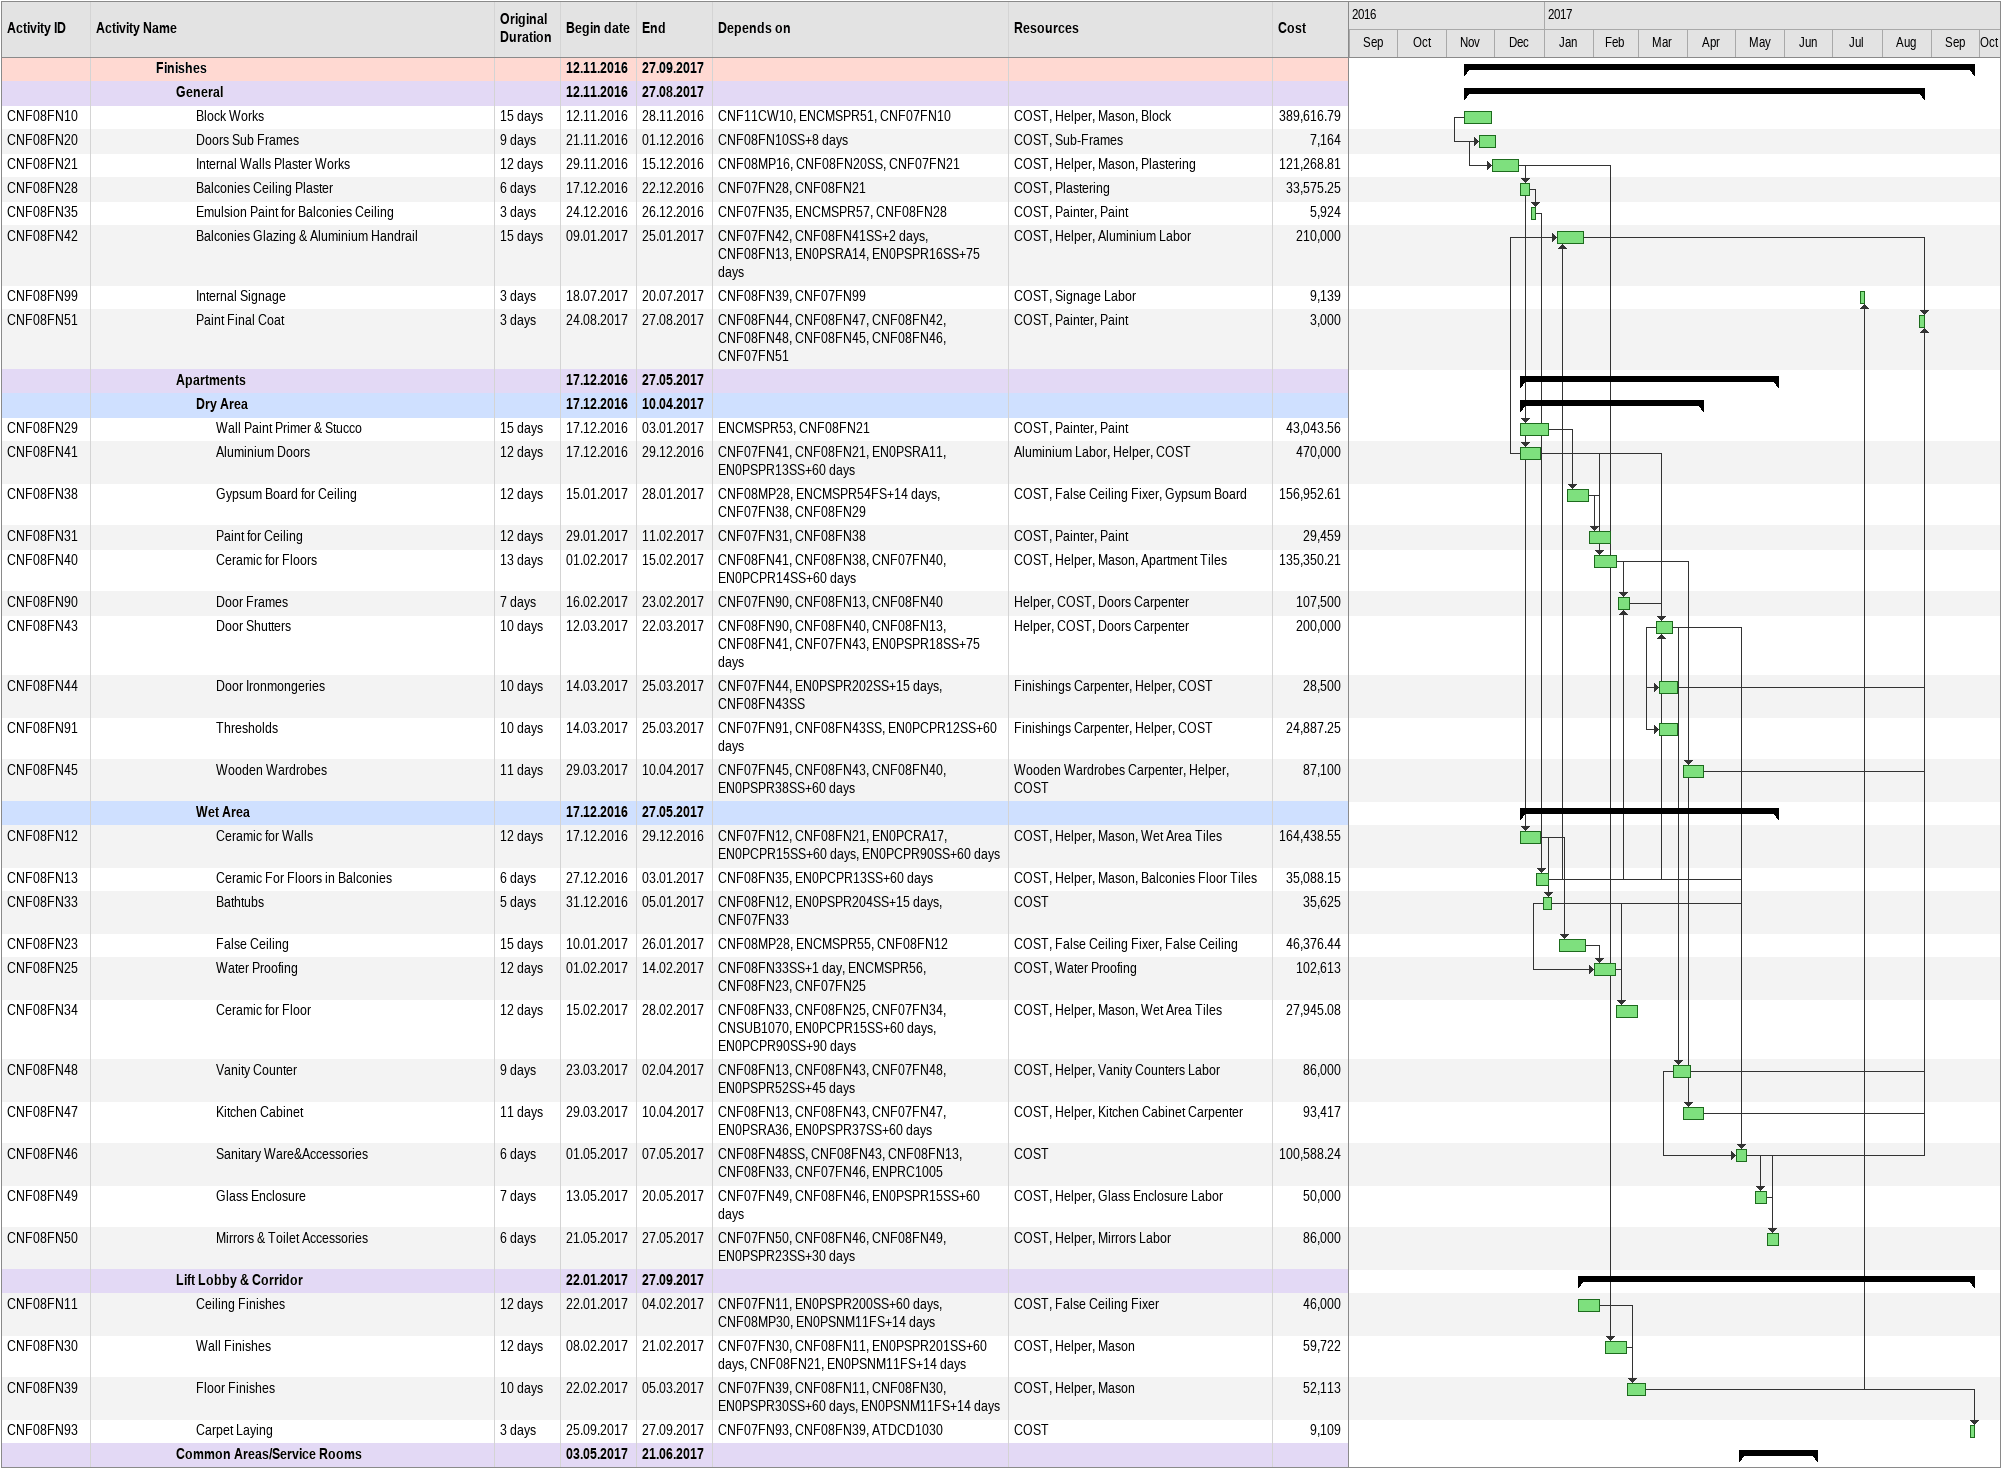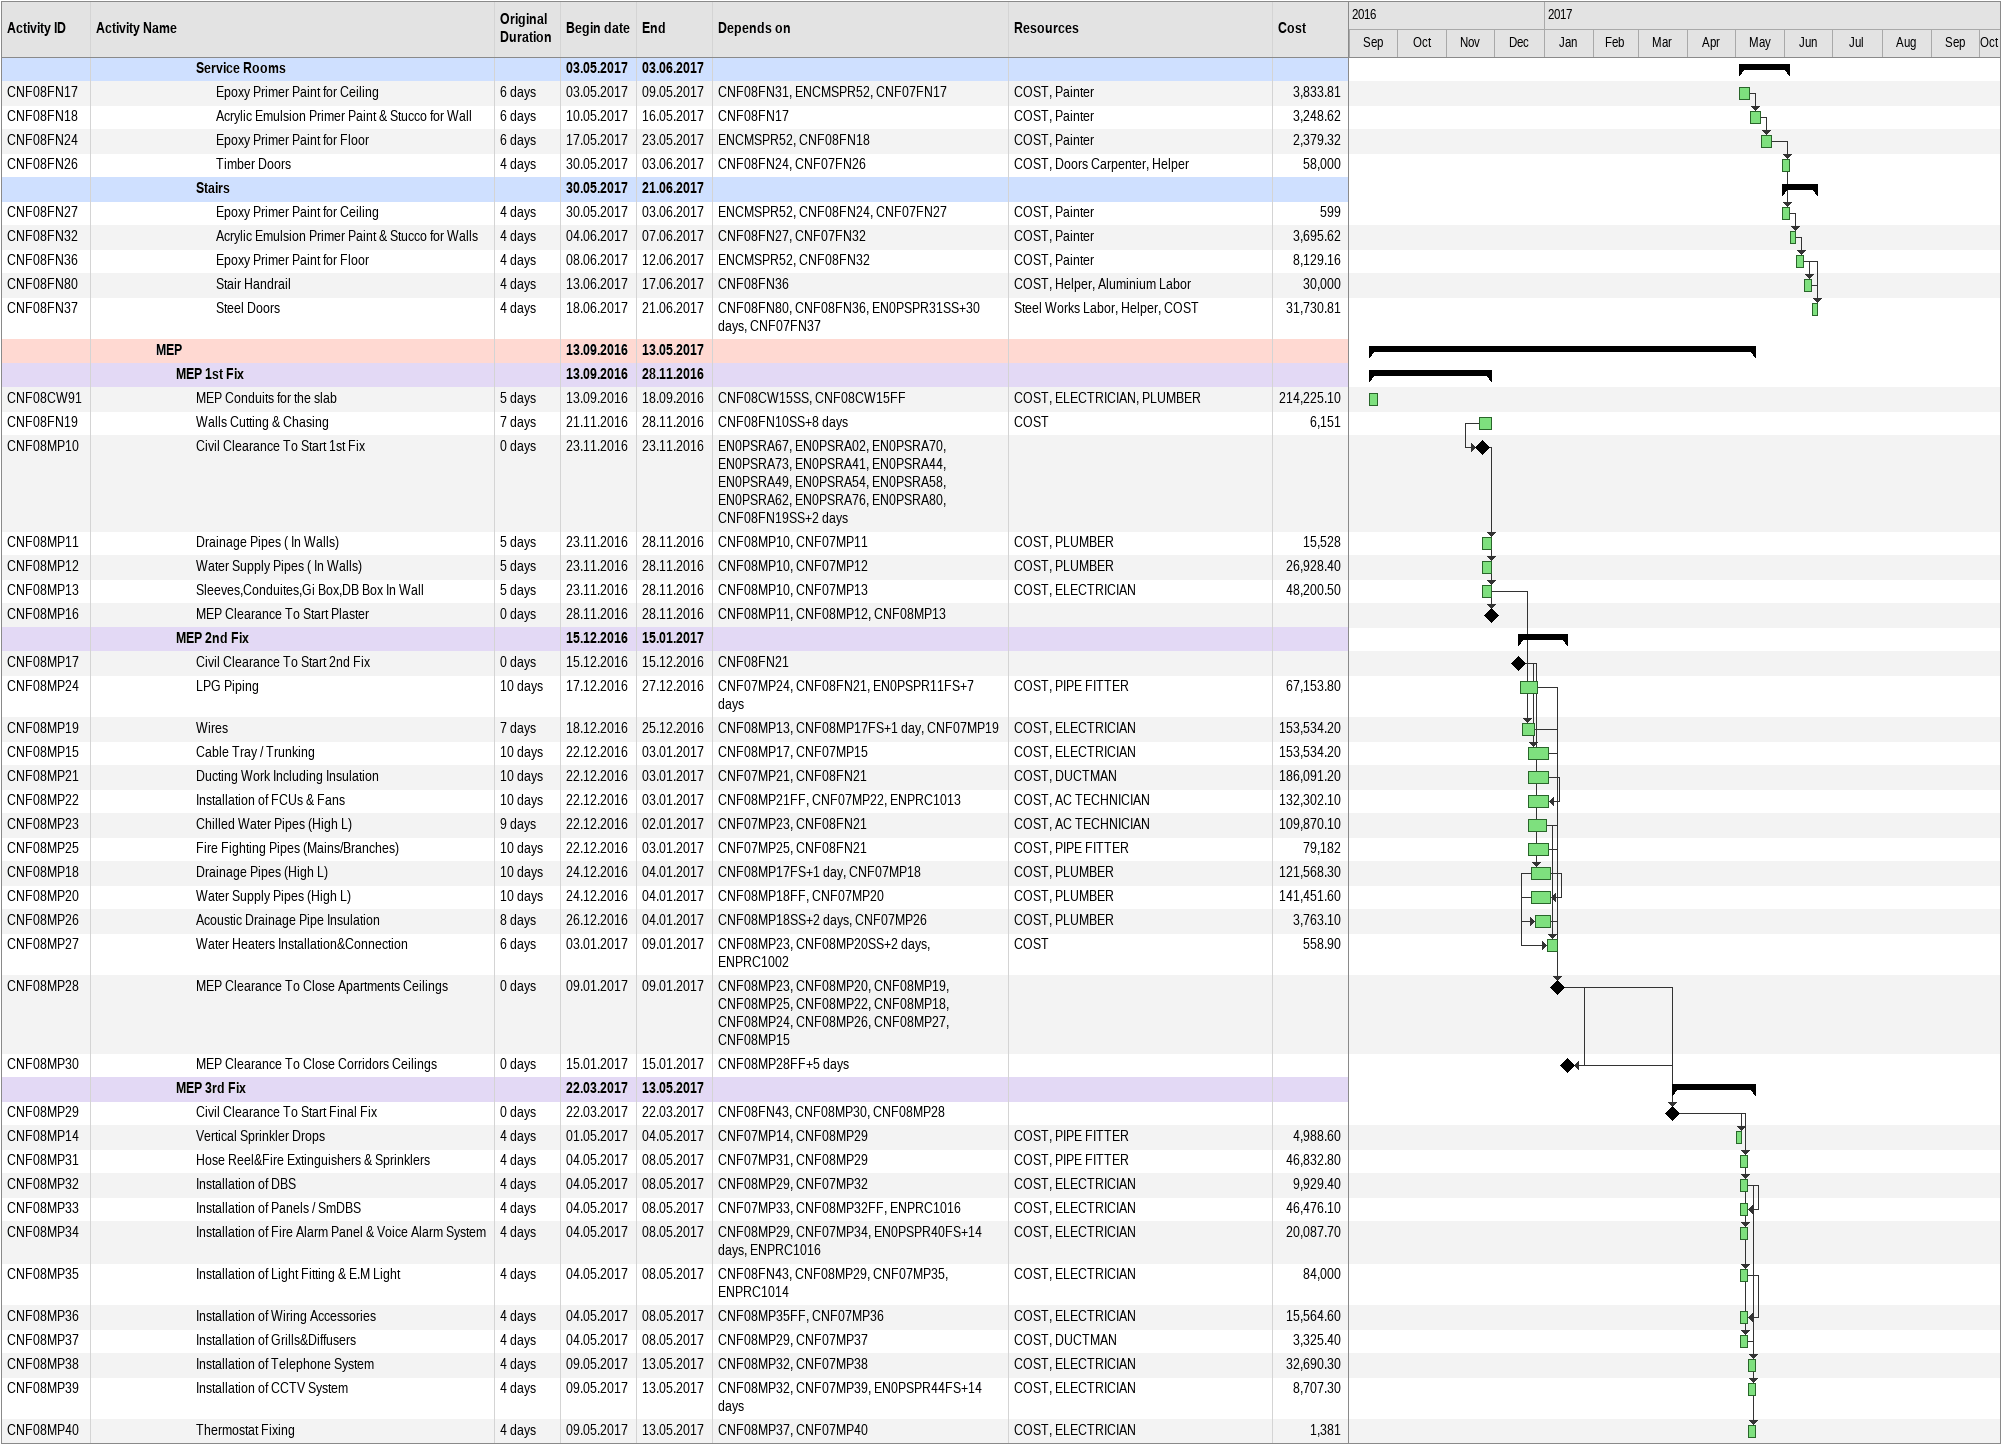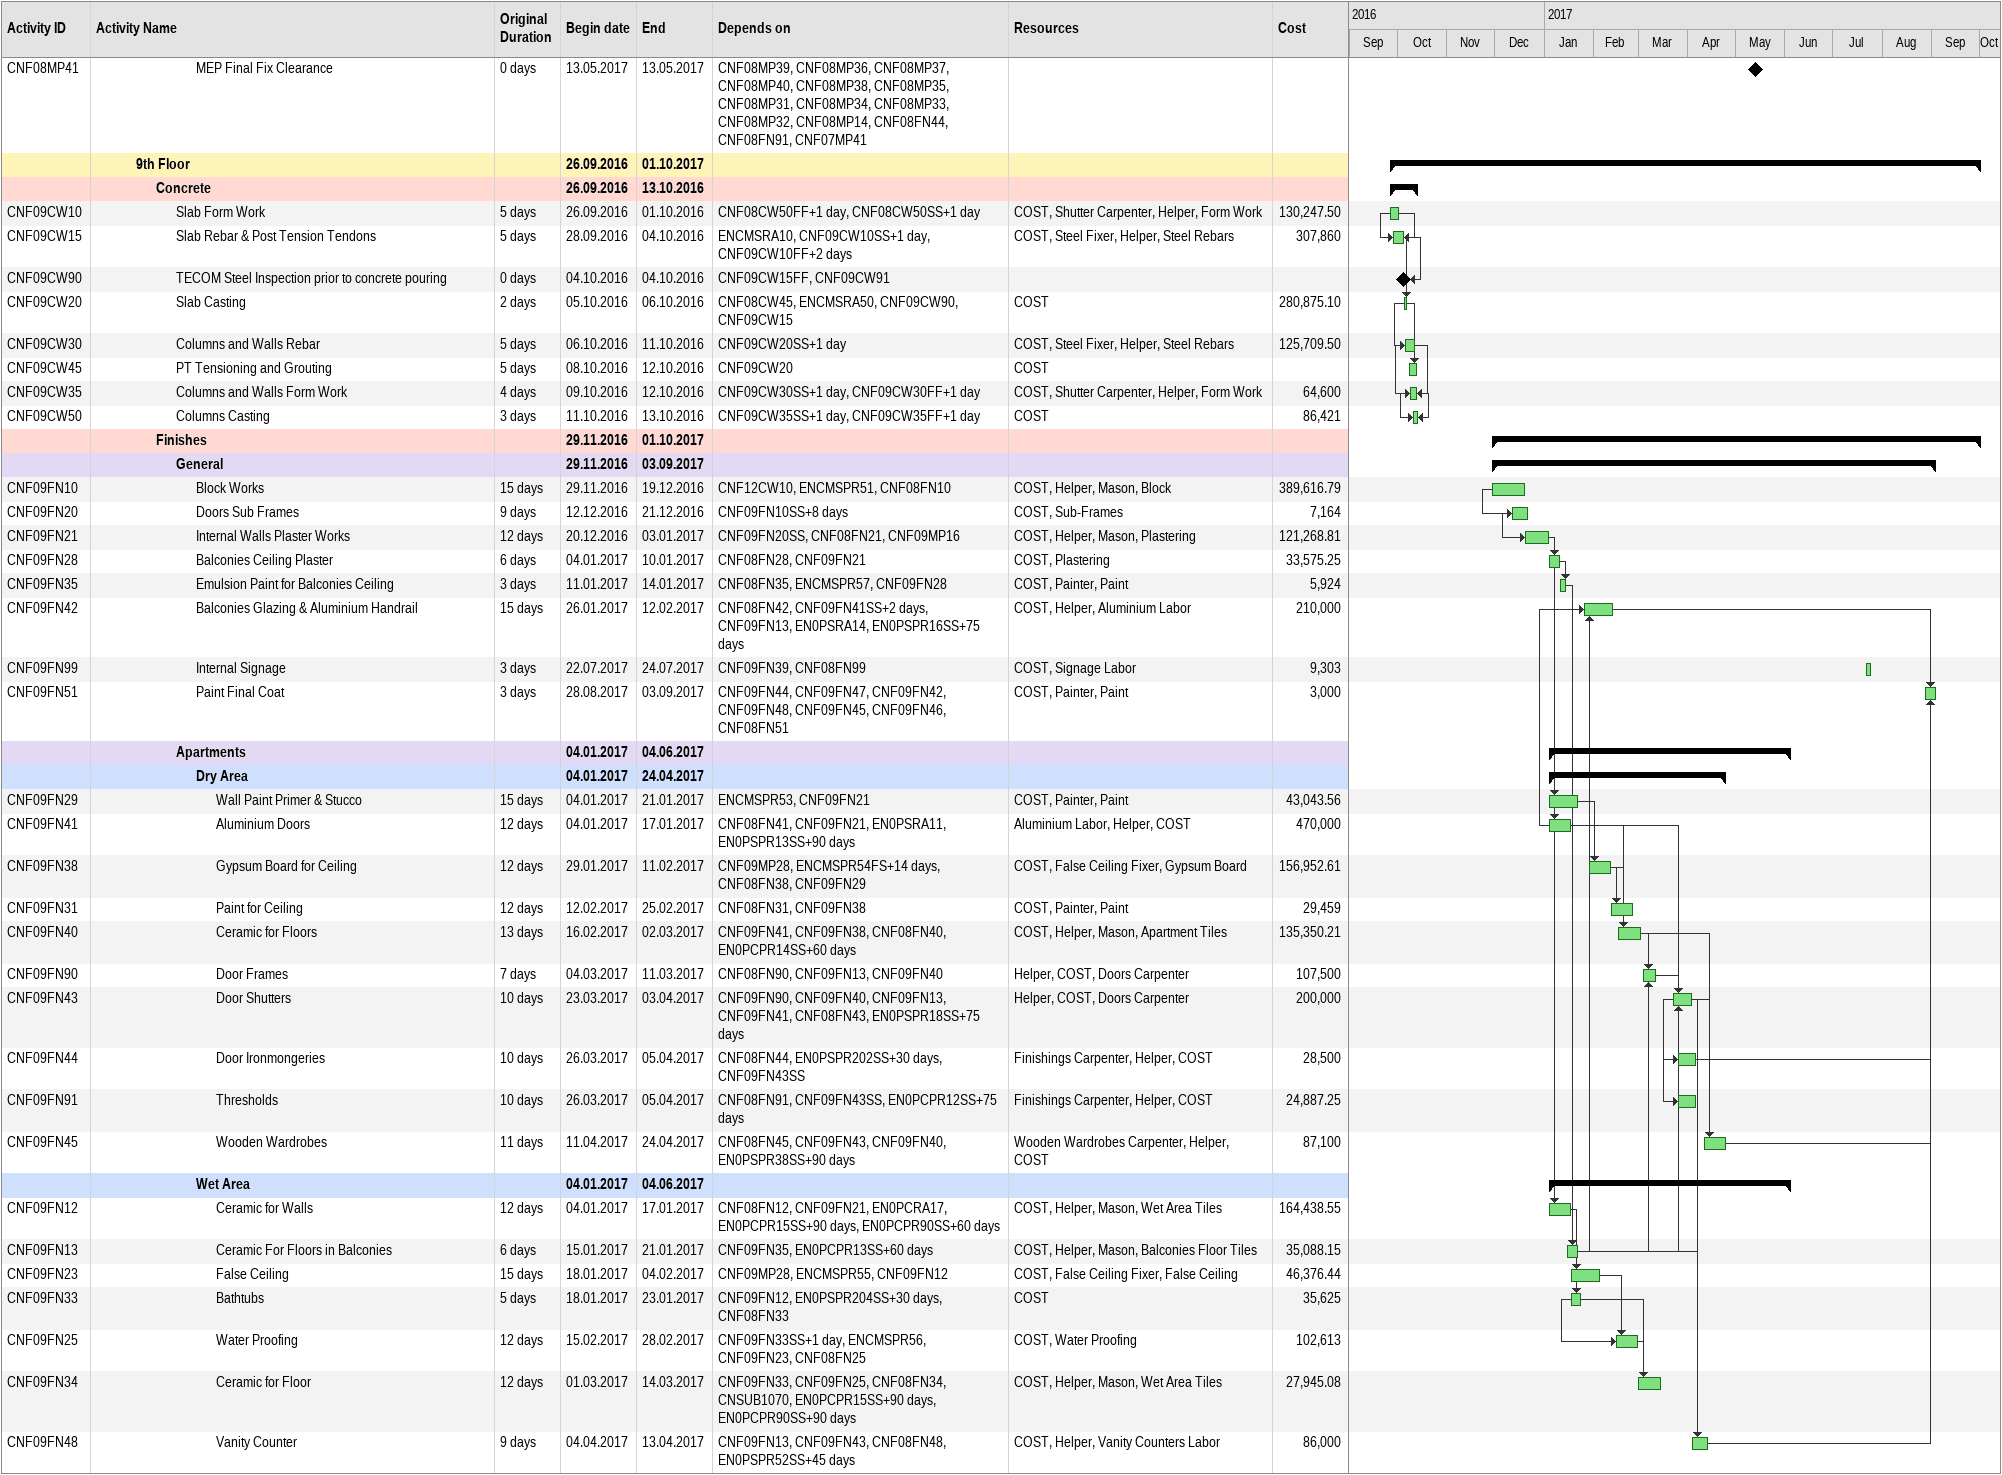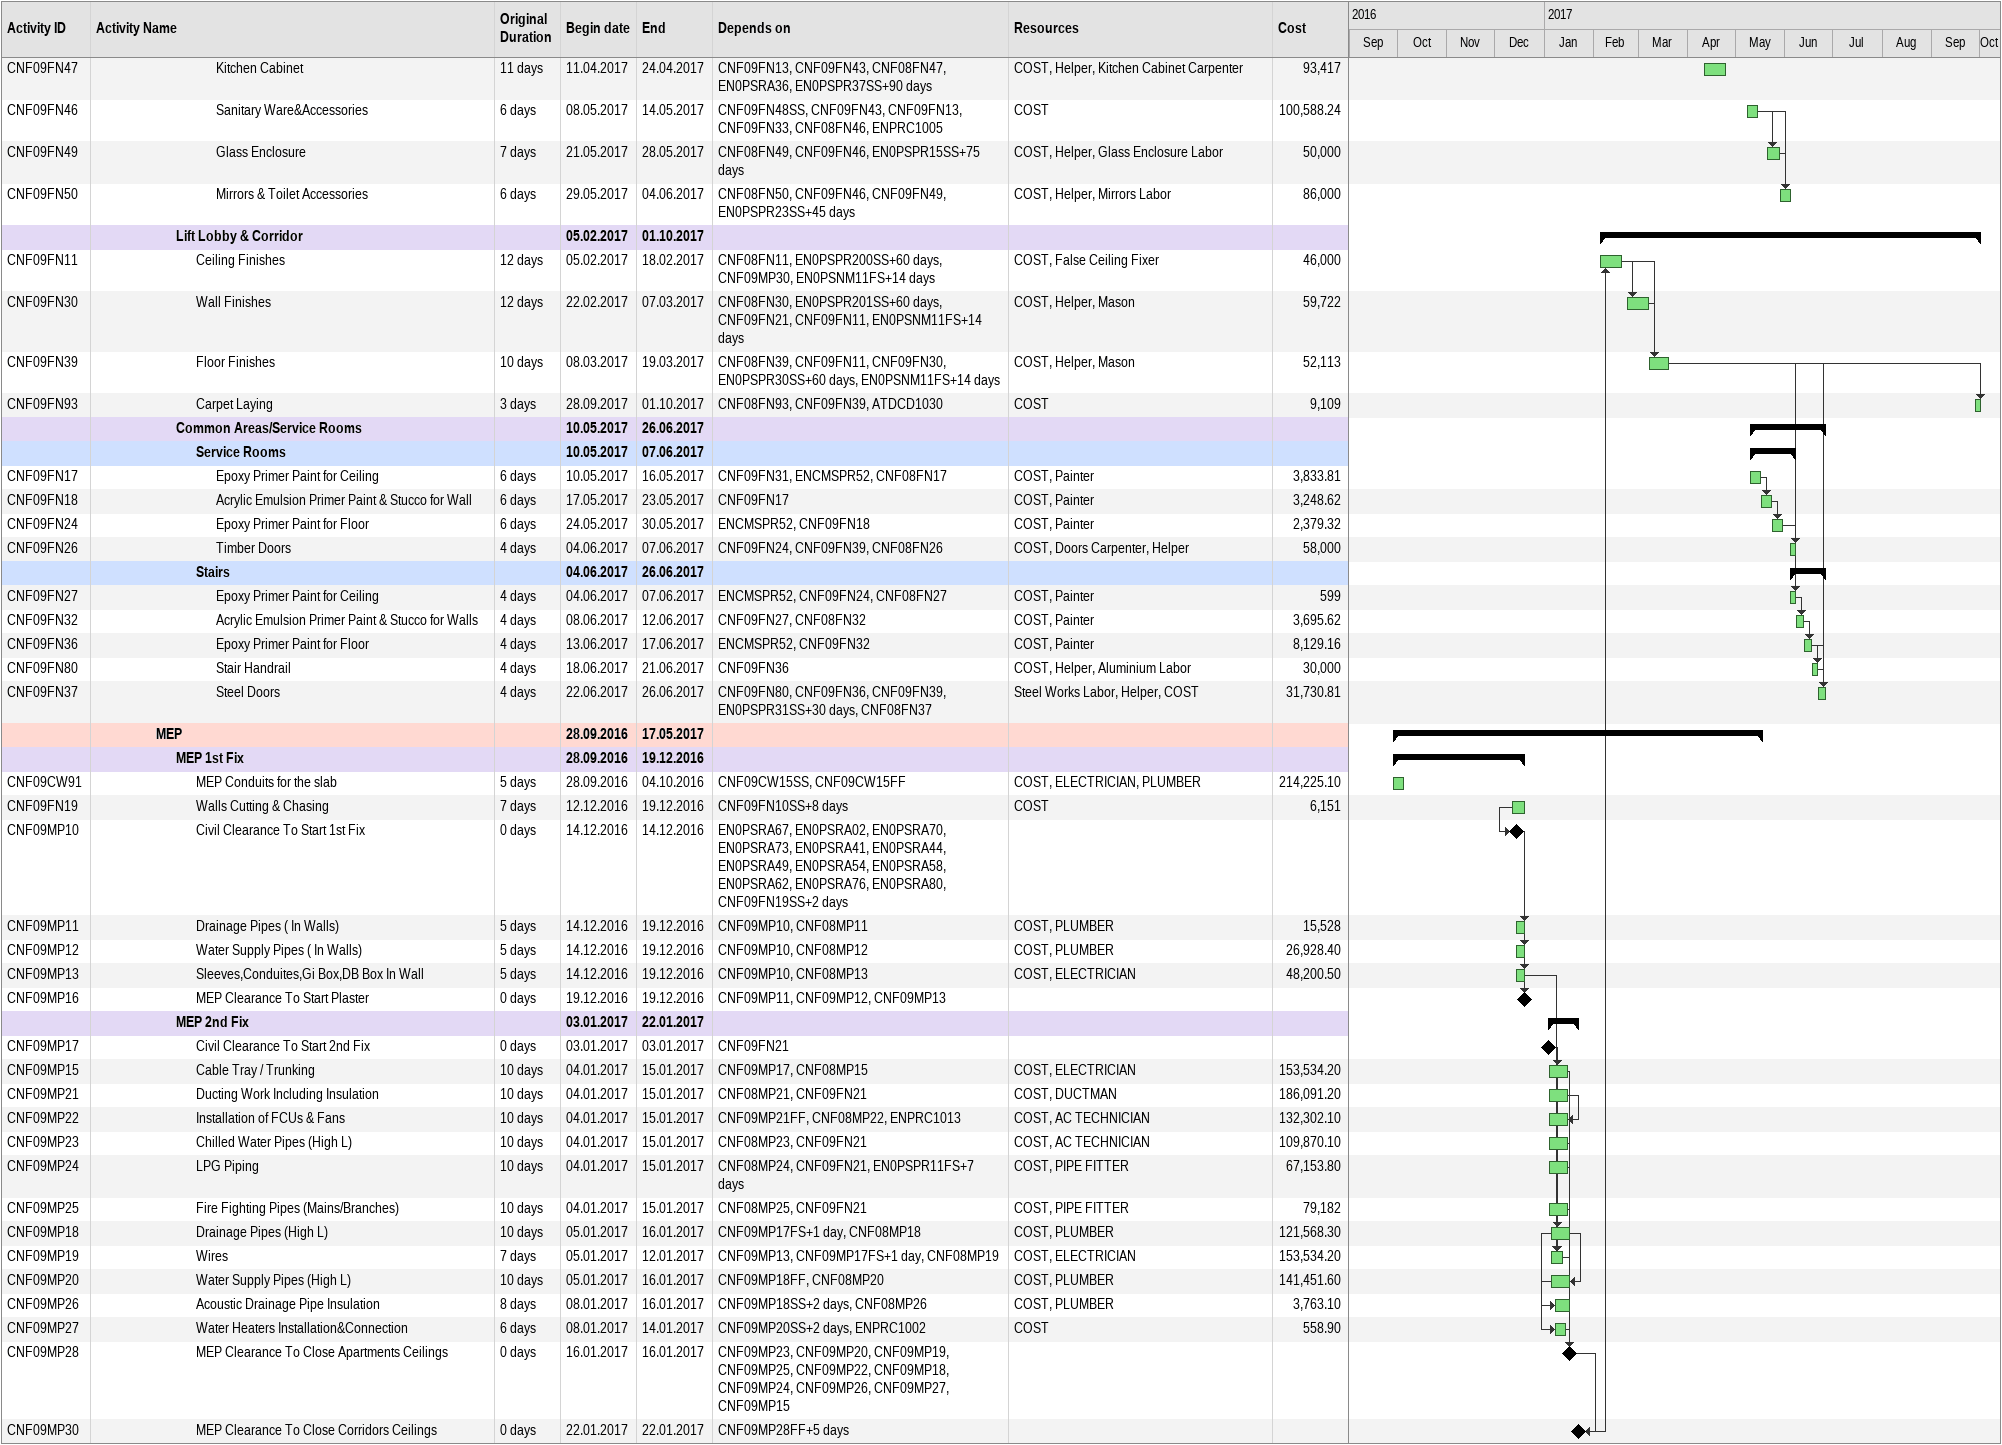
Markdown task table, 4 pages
| ID | Level | Task | Original duration | Start | Finish | Predecessors | Resources | Cost |
|---|---|---|---|---|---|---|---|---|
|  | 4 | **Finishes** |  | 2016-11-12 | 2017-09-27 |  |  |  |
|  | 5 | **General** |  | 2016-11-12 | 2017-08-27 |  |  |  |
| CNF08FN10 | 6 | Block Works | 15d | 2016-11-12 | 2016-11-28 | CNF11CW10, ENCMSPR51, CNF07FN10 | COST, Helper, Mason, Block | 389616.79 |
| CNF08FN20 | 6 | Doors Sub Frames | 9d | 2016-11-21 | 2016-12-01 | CNF08FN10SS+8d | COST, Sub-Frames | 7164 |
| CNF08FN21 | 6 | Internal Walls Plaster Works | 12d | 2016-11-29 | 2016-12-15 | CNF08MP16, CNF08FN20SS, CNF07FN21 | COST, Helper, Mason, Plastering | 121268.81 |
| CNF08FN28 | 6 | Balconies Ceiling Plaster | 6d | 2016-12-17 | 2016-12-22 | CNF07FN28, CNF08FN21 | COST, Plastering | 33575.25 |
| CNF08FN35 | 6 | Emulsion Paint for Balconies Ceiling | 3d | 2016-12-24 | 2016-12-26 | CNF07FN35, ENCMSPR57, CNF08FN28 | COST, Painter, Paint | 5924 |
| CNF08FN42 | 6 | Balconies Glazing & Aluminium Handrail | 15d | 2017-01-09 | 2017-01-25 | CNF07FN42, CNF08FN41SS+2d, CNF08FN13, EN0PSRA14, EN0PSPR16SS+75d | COST, Helper, Aluminium Labor | 210000 |
| CNF08FN99 | 6 | Internal Signage | 3d | 2017-07-18 | 2017-07-20 | CNF08FN39, CNF07FN99 | COST, Signage Labor | 9139 |
| CNF08FN51 | 6 | Paint Final Coat | 3d | 2017-08-24 | 2017-08-27 | CNF08FN44, CNF08FN47, CNF08FN42, CNF08FN48, CNF08FN45, CNF08FN46, CNF07FN51 | COST, Painter, Paint | 3000 |
|  | 5 | **Apartments** |  | 2016-12-17 | 2017-05-27 |  |  |  |
|  | 6 | **Dry Area** |  | 2016-12-17 | 2017-04-10 |  |  |  |
| CNF08FN29 | 7 | Wall Paint Primer & Stucco | 15d | 2016-12-17 | 2017-01-03 | ENCMSPR53, CNF08FN21 | COST, Painter, Paint | 43043.56 |
| CNF08FN41 | 7 | Aluminium Doors | 12d | 2016-12-17 | 2016-12-29 | CNF07FN41, CNF08FN21, EN0PSRA11, EN0PSPR13SS+60d | Aluminium Labor, Helper, COST | 470000 |
| CNF08FN38 | 7 | Gypsum Board for Ceiling | 12d | 2017-01-15 | 2017-01-28 | CNF08MP28, ENCMSPR54FS+14d, CNF07FN38, CNF08FN29 | COST, False Ceiling Fixer, Gypsum Board | 156952.61 |
| CNF08FN31 | 7 | Paint for Ceiling | 12d | 2017-01-29 | 2017-02-11 | CNF07FN31, CNF08FN38 | COST, Painter, Paint | 29459 |
| CNF08FN40 | 7 | Ceramic for Floors | 13d | 2017-02-01 | 2017-02-15 | CNF08FN41, CNF08FN38, CNF07FN40, EN0PCPR14SS+60d | COST, Helper, Mason, Apartment Tiles | 135350.21 |
| CNF08FN90 | 7 | Door Frames | 7d | 2017-02-16 | 2017-02-23 | CNF07FN90, CNF08FN13, CNF08FN40 | Helper, COST, Doors Carpenter | 107500 |
| CNF08FN43 | 7 | Door Shutters | 10d | 2017-03-12 | 2017-03-22 | CNF08FN90, CNF08FN40, CNF08FN13, CNF08FN41, CNF07FN43, EN0PSPR18SS+75d | Helper, COST, Doors Carpenter | 200000 |
| CNF08FN44 | 7 | Door Ironmongeries | 10d | 2017-03-14 | 2017-03-25 | CNF07FN44, EN0PSPR202SS+15d, CNF08FN43SS | Finishings Carpenter, Helper, COST | 28500 |
| CNF08FN91 | 7 | Thresholds | 10d | 2017-03-14 | 2017-03-25 | CNF07FN91, CNF08FN43SS, EN0PCPR12SS+60d | Finishings Carpenter, Helper, COST | 24887.25 |
| CNF08FN45 | 7 | Wooden Wardrobes | 11d | 2017-03-29 | 2017-04-10 | CNF07FN45, CNF08FN43, CNF08FN40, EN0PSPR38SS+60d | Wooden Wardrobes Carpenter, Helper, COST | 87100 |
|  | 6 | **Wet Area** |  | 2016-12-17 | 2017-05-27 |  |  |  |
| CNF08FN12 | 7 | Ceramic for Walls | 12d | 2016-12-17 | 2016-12-29 | CNF07FN12, CNF08FN21, EN0PCRA17, EN0PCPR15SS+60d, EN0PCPR90SS+60d | COST, Helper, Mason, Wet Area Tiles | 164438.55 |
| CNF08FN13 | 7 | Ceramic For Floors in Balconies | 6d | 2016-12-27 | 2017-01-03 | CNF08FN35, EN0PCPR13SS+60d | COST, Helper, Mason, Balconies Floor Tiles | 35088.15 |
| CNF08FN33 | 7 | Bathtubs | 5d | 2016-12-31 | 2017-01-05 | CNF08FN12, EN0PSPR204SS+15d, CNF07FN33 | COST | 35625 |
| CNF08FN23 | 7 | False Ceiling | 15d | 2017-01-10 | 2017-01-26 | CNF08MP28, ENCMSPR55, CNF08FN12 | COST, False Ceiling Fixer, False Ceiling | 46376.44 |
| CNF08FN25 | 7 | Water Proofing | 12d | 2017-02-01 | 2017-02-14 | CNF08FN33SS+1d, ENCMSPR56, CNF08FN23, CNF07FN25 | COST, Water Proofing | 102613 |
| CNF08FN34 | 7 | Ceramic for Floor | 12d | 2017-02-15 | 2017-02-28 | CNF08FN33, CNF08FN25, CNF07FN34, CNSUB1070, EN0PCPR15SS+60d, EN0PCPR90SS+90d | COST, Helper, Mason, Wet Area Tiles | 27945.08 |
| CNF08FN48 | 7 | Vanity Counter | 9d | 2017-03-23 | 2017-04-02 | CNF08FN13, CNF08FN43, CNF07FN48, EN0PSPR52SS+45d | COST, Helper, Vanity Counters Labor | 86000 |
| CNF08FN47 | 7 | Kitchen Cabinet | 11d | 2017-03-29 | 2017-04-10 | CNF08FN13, CNF08FN43, CNF07FN47, EN0PSRA36, EN0PSPR37SS+60d | COST, Helper, Kitchen Cabinet Carpenter | 93417 |
| CNF08FN46 | 7 | Sanitary Ware&Accessories | 6d | 2017-05-01 | 2017-05-07 | CNF08FN48SS, CNF08FN43, CNF08FN13, CNF08FN33, CNF07FN46, ENPRC1005 | COST | 100588.24 |
| CNF08FN49 | 7 | Glass Enclosure | 7d | 2017-05-13 | 2017-05-20 | CNF07FN49, CNF08FN46, EN0PSPR15SS+60d | COST, Helper, Glass Enclosure Labor | 50000 |
| CNF08FN50 | 7 | Mirrors & Toilet Accessories | 6d | 2017-05-21 | 2017-05-27 | CNF07FN50, CNF08FN46, CNF08FN49, EN0PSPR23SS+30d | COST, Helper, Mirrors Labor | 86000 |
|  | 5 | **Lift Lobby & Corridor** |  | 2017-01-22 | 2017-09-27 |  |  |  |
| CNF08FN11 | 6 | Ceiling Finishes | 12d | 2017-01-22 | 2017-02-04 | CNF07FN11, EN0PSPR200SS+60d, CNF08MP30, EN0PSNM11FS+14d | COST, False Ceiling Fixer | 46000 |
| CNF08FN30 | 6 | Wall Finishes | 12d | 2017-02-08 | 2017-02-21 | CNF07FN30, CNF08FN11, EN0PSPR201SS+60d, CNF08FN21, EN0PSNM11FS+14d | COST, Helper, Mason | 59722 |
| CNF08FN39 | 6 | Floor Finishes | 10d | 2017-02-22 | 2017-03-05 | CNF07FN39, CNF08FN11, CNF08FN30, EN0PSPR30SS+60d, EN0PSNM11FS+14d | COST, Helper, Mason | 52113 |
| CNF08FN93 | 6 | Carpet Laying | 3d | 2017-09-25 | 2017-09-27 | CNF07FN93, CNF08FN39, ATDCD1030 | COST | 9109 |
|  | 5 | **Common Areas/Service Rooms** |  | 2017-05-03 | 2017-06-21 |  |  |  |
|  | 6 | **Service Rooms** |  | 2017-05-03 | 2017-06-03 |  |  |  |
| CNF08FN17 | 7 | Epoxy Primer Paint for Ceiling | 6d | 2017-05-03 | 2017-05-09 | CNF08FN31, ENCMSPR52, CNF07FN17 | COST, Painter | 3833.81 |
| CNF08FN18 | 7 | Acrylic Emulsion Primer Paint & Stucco for Wall | 6d | 2017-05-10 | 2017-05-16 | CNF08FN17 | COST, Painter | 3248.62 |
| CNF08FN24 | 7 | Epoxy Primer Paint for Floor | 6d | 2017-05-17 | 2017-05-23 | ENCMSPR52, CNF08FN18 | COST, Painter | 2379.32 |
| CNF08FN26 | 7 | Timber Doors | 4d | 2017-05-30 | 2017-06-03 | CNF08FN24, CNF07FN26 | COST, Doors Carpenter, Helper | 58000 |
|  | 6 | **Stairs** |  | 2017-05-30 | 2017-06-21 |  |  |  |
| CNF08FN27 | 7 | Epoxy Primer Paint for Ceiling | 4d | 2017-05-30 | 2017-06-03 | ENCMSPR52, CNF08FN24, CNF07FN27 | COST, Painter | 599 |
| CNF08FN32 | 7 | Acrylic Emulsion Primer Paint & Stucco for Walls | 4d | 2017-06-04 | 2017-06-07 | CNF08FN27, CNF07FN32 | COST, Painter | 3695.62 |
| CNF08FN36 | 7 | Epoxy Primer Paint for Floor | 4d | 2017-06-08 | 2017-06-12 | ENCMSPR52, CNF08FN32 | COST, Painter | 8129.16 |
| CNF08FN80 | 7 | Stair Handrail | 4d | 2017-06-13 | 2017-06-17 | CNF08FN36 | COST, Helper, Aluminium Labor | 30000 |
| CNF08FN37 | 7 | Steel Doors | 4d | 2017-06-18 | 2017-06-21 | CNF08FN80, CNF08FN36, EN0PSPR31SS+30d, CNF07FN37 | Steel Works Labor, Helper, COST | 31730.81 |
|  | 4 | **MEP** |  | 2016-09-13 | 2017-05-13 |  |  |  |
|  | 5 | **MEP 1st Fix** |  | 2016-09-13 | 2016-11-28 |  |  |  |
| CNF08CW91 | 6 | MEP Conduits for the slab | 5d | 2016-09-13 | 2016-09-18 | CNF08CW15SS, CNF08CW15FF | COST, ELECTRICIAN, PLUMBER | 214225.10 |
| CNF08FN19 | 6 | Walls Cutting & Chasing | 7d | 2016-11-21 | 2016-11-28 | CNF08FN10SS+8d | COST | 6151 |
| CNF08MP10 | 6 | Civil Clearance To Start 1st Fix | 0d | 2016-11-23 | 2016-11-23 | EN0PSRA67, EN0PSRA02, EN0PSRA70, EN0PSRA73, EN0PSRA41, EN0PSRA44, EN0PSRA49, EN0PSRA54, EN0PSRA58, EN0PSRA62, EN0PSRA76, EN0PSRA80, CNF08FN19SS+2d |  |  |
| CNF08MP11 | 6 | Drainage Pipes ( In Walls) | 5d | 2016-11-23 | 2016-11-28 | CNF08MP10, CNF07MP11 | COST, PLUMBER | 15528 |
| CNF08MP12 | 6 | Water Supply Pipes ( In Walls) | 5d | 2016-11-23 | 2016-11-28 | CNF08MP10, CNF07MP12 | COST, PLUMBER | 26928.40 |
| CNF08MP13 | 6 | Sleeves,Conduites,Gi Box,DB Box In Wall | 5d | 2016-11-23 | 2016-11-28 | CNF08MP10, CNF07MP13 | COST, ELECTRICIAN | 48200.50 |
| CNF08MP16 | 6 | MEP Clearance To Start Plaster | 0d | 2016-11-28 | 2016-11-28 | CNF08MP11, CNF08MP12, CNF08MP13 |  |  |
|  | 5 | **MEP 2nd Fix** |  | 2016-12-15 | 2017-01-15 |  |  |  |
| CNF08MP17 | 6 | Civil Clearance To Start 2nd Fix | 0d | 2016-12-15 | 2016-12-15 | CNF08FN21 |  |  |
| CNF08MP24 | 6 | LPG Piping | 10d | 2016-12-17 | 2016-12-27 | CNF07MP24, CNF08FN21, EN0PSPR11FS+7d | COST, PIPE FITTER | 67153.80 |
| CNF08MP19 | 6 | Wires | 7d | 2016-12-18 | 2016-12-25 | CNF08MP13, CNF08MP17FS+1d, CNF07MP19 | COST, ELECTRICIAN | 153534.20 |
| CNF08MP15 | 6 | Cable Tray / Trunking | 10d | 2016-12-22 | 2017-01-03 | CNF08MP17, CNF07MP15 | COST, ELECTRICIAN | 153534.20 |
| CNF08MP21 | 6 | Ducting Work Including Insulation | 10d | 2016-12-22 | 2017-01-03 | CNF07MP21, CNF08FN21 | COST, DUCTMAN | 186091.20 |
| CNF08MP22 | 6 | Installation of FCUs & Fans | 10d | 2016-12-22 | 2017-01-03 | CNF08MP21FF, CNF07MP22, ENPRC1013 | COST, AC TECHNICIAN | 132302.10 |
| CNF08MP23 | 6 | Chilled Water Pipes (High L) | 9d | 2016-12-22 | 2017-01-02 | CNF07MP23, CNF08FN21 | COST, AC TECHNICIAN | 109870.10 |
| CNF08MP25 | 6 | Fire Fighting Pipes (Mains/Branches) | 10d | 2016-12-22 | 2017-01-03 | CNF07MP25, CNF08FN21 | COST, PIPE FITTER | 79182 |
| CNF08MP18 | 6 | Drainage Pipes (High L) | 10d | 2016-12-24 | 2017-01-04 | CNF08MP17FS+1d, CNF07MP18 | COST, PLUMBER | 121568.30 |
| CNF08MP20 | 6 | Water Supply Pipes (High L) | 10d | 2016-12-24 | 2017-01-04 | CNF08MP18FF, CNF07MP20 | COST, PLUMBER | 141451.60 |
| CNF08MP26 | 6 | Acoustic Drainage Pipe Insulation | 8d | 2016-12-26 | 2017-01-04 | CNF08MP18SS+2d, CNF07MP26 | COST, PLUMBER | 3763.10 |
| CNF08MP27 | 6 | Water Heaters Installation&Connection | 6d | 2017-01-03 | 2017-01-09 | CNF08MP23, CNF08MP20SS+2d, ENPRC1002 | COST | 558.90 |
| CNF08MP28 | 6 | MEP Clearance To Close Apartments Ceilings | 0d | 2017-01-09 | 2017-01-09 | CNF08MP23, CNF08MP20, CNF08MP19, CNF08MP25, CNF08MP22, CNF08MP18, CNF08MP24, CNF08MP26, CNF08MP27, CNF08MP15 |  |  |
| CNF08MP30 | 6 | MEP Clearance To Close Corridors Ceilings | 0d | 2017-01-15 | 2017-01-15 | CNF08MP28FF+5d |  |  |
|  | 5 | **MEP 3rd Fix** |  | 2017-03-22 | 2017-05-13 |  |  |  |
| CNF08MP29 | 6 | Civil Clearance To Start Final Fix | 0d | 2017-03-22 | 2017-03-22 | CNF08FN43, CNF08MP30, CNF08MP28 |  |  |
| CNF08MP14 | 6 | Vertical Sprinkler Drops | 4d | 2017-05-01 | 2017-05-04 | CNF07MP14, CNF08MP29 | COST, PIPE FITTER | 4988.60 |
| CNF08MP31 | 6 | Hose Reel&Fire Extinguishers & Sprinklers | 4d | 2017-05-04 | 2017-05-08 | CNF07MP31, CNF08MP29 | COST, PIPE FITTER | 46832.80 |
| CNF08MP32 | 6 | Installation of DBS | 4d | 2017-05-04 | 2017-05-08 | CNF08MP29, CNF07MP32 | COST, ELECTRICIAN | 9929.40 |
| CNF08MP33 | 6 | Installation of Panels / SmDBS | 4d | 2017-05-04 | 2017-05-08 | CNF07MP33, CNF08MP32FF, ENPRC1016 | COST, ELECTRICIAN | 46476.10 |
| CNF08MP34 | 6 | Installation of Fire Alarm Panel & Voice Alarm System | 4d | 2017-05-04 | 2017-05-08 | CNF08MP29, CNF07MP34, EN0PSPR40FS+14d, ENPRC1016 | COST, ELECTRICIAN | 20087.70 |
| CNF08MP35 | 6 | Installation of Light Fitting & E.M Light | 4d | 2017-05-04 | 2017-05-08 | CNF08FN43, CNF08MP29, CNF07MP35, ENPRC1014 | COST, ELECTRICIAN | 84000 |
| CNF08MP36 | 6 | Installation of Wiring Accessories | 4d | 2017-05-04 | 2017-05-08 | CNF08MP35FF, CNF07MP36 | COST, ELECTRICIAN | 15564.60 |
| CNF08MP37 | 6 | Installation of Grills&Diffusers | 4d | 2017-05-04 | 2017-05-08 | CNF08MP29, CNF07MP37 | COST, DUCTMAN | 3325.40 |
| CNF08MP38 | 6 | Installation of Telephone System | 4d | 2017-05-09 | 2017-05-13 | CNF08MP32, CNF07MP38 | COST, ELECTRICIAN | 32690.30 |
| CNF08MP39 | 6 | Installation of CCTV System | 4d | 2017-05-09 | 2017-05-13 | CNF08MP32, CNF07MP39, EN0PSPR44FS+14d | COST, ELECTRICIAN | 8707.30 |
| CNF08MP40 | 6 | Thermostat Fixing | 4d | 2017-05-09 | 2017-05-13 | CNF08MP37, CNF07MP40 | COST, ELECTRICIAN | 1381 |
| CNF08MP41 | 6 | MEP Final Fix Clearance | 0d | 2017-05-13 | 2017-05-13 | CNF08MP39, CNF08MP36, CNF08MP37, CNF08MP40, CNF08MP38, CNF08MP35, CNF08MP31, CNF08MP34, CNF08MP33, CNF08MP32, CNF08MP14, CNF08FN44, CNF08FN91, CNF07MP41 |  |  |
|  | 3 | **9th Floor** |  | 2016-09-26 | 2017-10-01 |  |  |  |
|  | 4 | **Concrete** |  | 2016-09-26 | 2016-10-13 |  |  |  |
| CNF09CW10 | 5 | Slab Form Work | 5d | 2016-09-26 | 2016-10-01 | CNF08CW50FF+1d, CNF08CW50SS+1d | COST, Shutter Carpenter, Helper, Form Work | 130247.50 |
| CNF09CW15 | 5 | Slab Rebar & Post Tension Tendons | 5d | 2016-09-28 | 2016-10-04 | ENCMSRA10, CNF09CW10SS+1d, CNF09CW10FF+2d | COST, Steel Fixer, Helper, Steel Rebars | 307860 |
| CNF09CW90 | 5 | TECOM Steel Inspection prior to concrete pouring | 0d | 2016-10-04 | 2016-10-04 | CNF09CW15FF, CNF09CW91 |  |  |
| CNF09CW20 | 5 | Slab Casting | 2d | 2016-10-05 | 2016-10-06 | CNF08CW45, ENCMSRA50, CNF09CW90, CNF09CW15 | COST | 280875.10 |
| CNF09CW30 | 5 | Columns and Walls Rebar | 5d | 2016-10-06 | 2016-10-11 | CNF09CW20SS+1d | COST, Steel Fixer, Helper, Steel Rebars | 125709.50 |
| CNF09CW45 | 5 | PT Tensioning and Grouting | 5d | 2016-10-08 | 2016-10-12 | CNF09CW20 | COST |  |
| CNF09CW35 | 5 | Columns and Walls Form Work | 4d | 2016-10-09 | 2016-10-12 | CNF09CW30SS+1d, CNF09CW30FF+1d | COST, Shutter Carpenter, Helper, Form Work | 64600 |
| CNF09CW50 | 5 | Columns Casting | 3d | 2016-10-11 | 2016-10-13 | CNF09CW35SS+1d, CNF09CW35FF+1d | COST | 86421 |
|  | 4 | **Finishes** |  | 2016-11-29 | 2017-10-01 |  |  |  |
|  | 5 | **General** |  | 2016-11-29 | 2017-09-03 |  |  |  |
| CNF09FN10 | 6 | Block Works | 15d | 2016-11-29 | 2016-12-19 | CNF12CW10, ENCMSPR51, CNF08FN10 | COST, Helper, Mason, Block | 389616.79 |
| CNF09FN20 | 6 | Doors Sub Frames | 9d | 2016-12-12 | 2016-12-21 | CNF09FN10SS+8d | COST, Sub-Frames | 7164 |
| CNF09FN21 | 6 | Internal Walls Plaster Works | 12d | 2016-12-20 | 2017-01-03 | CNF09FN20SS, CNF08FN21, CNF09MP16 | COST, Helper, Mason, Plastering | 121268.81 |
| CNF09FN28 | 6 | Balconies Ceiling Plaster | 6d | 2017-01-04 | 2017-01-10 | CNF08FN28, CNF09FN21 | COST, Plastering | 33575.25 |
| CNF09FN35 | 6 | Emulsion Paint for Balconies Ceiling | 3d | 2017-01-11 | 2017-01-14 | CNF08FN35, ENCMSPR57, CNF09FN28 | COST, Painter, Paint | 5924 |
| CNF09FN42 | 6 | Balconies Glazing & Aluminium Handrail | 15d | 2017-01-26 | 2017-02-12 | CNF08FN42, CNF09FN41SS+2d, CNF09FN13, EN0PSRA14, EN0PSPR16SS+75d | COST, Helper, Aluminium Labor | 210000 |
| CNF09FN99 | 6 | Internal Signage | 3d | 2017-07-22 | 2017-07-24 | CNF09FN39, CNF08FN99 | COST, Signage Labor | 9303 |
| CNF09FN51 | 6 | Paint Final Coat | 3d | 2017-08-28 | 2017-09-03 | CNF09FN44, CNF09FN47, CNF09FN42, CNF09FN48, CNF09FN45, CNF09FN46, CNF08FN51 | COST, Painter, Paint | 3000 |
|  | 5 | **Apartments** |  | 2017-01-04 | 2017-06-04 |  |  |  |
|  | 6 | **Dry Area** |  | 2017-01-04 | 2017-04-24 |  |  |  |
| CNF09FN29 | 7 | Wall Paint Primer & Stucco | 15d | 2017-01-04 | 2017-01-21 | ENCMSPR53, CNF09FN21 | COST, Painter, Paint | 43043.56 |
| CNF09FN41 | 7 | Aluminium Doors | 12d | 2017-01-04 | 2017-01-17 | CNF08FN41, CNF09FN21, EN0PSRA11, EN0PSPR13SS+90d | Aluminium Labor, Helper, COST | 470000 |
| CNF09FN38 | 7 | Gypsum Board for Ceiling | 12d | 2017-01-29 | 2017-02-11 | CNF09MP28, ENCMSPR54FS+14d, CNF08FN38, CNF09FN29 | COST, False Ceiling Fixer, Gypsum Board | 156952.61 |
| CNF09FN31 | 7 | Paint for Ceiling | 12d | 2017-02-12 | 2017-02-25 | CNF08FN31, CNF09FN38 | COST, Painter, Paint | 29459 |
| CNF09FN40 | 7 | Ceramic for Floors | 13d | 2017-02-16 | 2017-03-02 | CNF09FN41, CNF09FN38, CNF08FN40, EN0PCPR14SS+60d | COST, Helper, Mason, Apartment Tiles | 135350.21 |
| CNF09FN90 | 7 | Door Frames | 7d | 2017-03-04 | 2017-03-11 | CNF08FN90, CNF09FN13, CNF09FN40 | Helper, COST, Doors Carpenter | 107500 |
| CNF09FN43 | 7 | Door Shutters | 10d | 2017-03-23 | 2017-04-03 | CNF09FN90, CNF09FN40, CNF09FN13, CNF09FN41, CNF08FN43, EN0PSPR18SS+75d | Helper, COST, Doors Carpenter | 200000 |
| CNF09FN44 | 7 | Door Ironmongeries | 10d | 2017-03-26 | 2017-04-05 | CNF08FN44, EN0PSPR202SS+30d, CNF09FN43SS | Finishings Carpenter, Helper, COST | 28500 |
| CNF09FN91 | 7 | Thresholds | 10d | 2017-03-26 | 2017-04-05 | CNF08FN91, CNF09FN43SS, EN0PCPR12SS+75d | Finishings Carpenter, Helper, COST | 24887.25 |
| CNF09FN45 | 7 | Wooden Wardrobes | 11d | 2017-04-11 | 2017-04-24 | CNF08FN45, CNF09FN43, CNF09FN40, EN0PSPR38SS+90d | Wooden Wardrobes Carpenter, Helper, COST | 87100 |
|  | 6 | **Wet Area** |  | 2017-01-04 | 2017-06-04 |  |  |  |
| CNF09FN12 | 7 | Ceramic for Walls | 12d | 2017-01-04 | 2017-01-17 | CNF08FN12, CNF09FN21, EN0PCRA17, EN0PCPR15SS+90d, EN0PCPR90SS+60d | COST, Helper, Mason, Wet Area Tiles | 164438.55 |
| CNF09FN13 | 7 | Ceramic For Floors in Balconies | 6d | 2017-01-15 | 2017-01-21 | CNF09FN35, EN0PCPR13SS+60d | COST, Helper, Mason, Balconies Floor Tiles | 35088.15 |
| CNF09FN23 | 7 | False Ceiling | 15d | 2017-01-18 | 2017-02-04 | CNF09MP28, ENCMSPR55, CNF09FN12 | COST, False Ceiling Fixer, False Ceiling | 46376.44 |
| CNF09FN33 | 7 | Bathtubs | 5d | 2017-01-18 | 2017-01-23 | CNF09FN12, EN0PSPR204SS+30d, CNF08FN33 | COST | 35625 |
| CNF09FN25 | 7 | Water Proofing | 12d | 2017-02-15 | 2017-02-28 | CNF09FN33SS+1d, ENCMSPR56, CNF09FN23, CNF08FN25 | COST, Water Proofing | 102613 |
| CNF09FN34 | 7 | Ceramic for Floor | 12d | 2017-03-01 | 2017-03-14 | CNF09FN33, CNF09FN25, CNF08FN34, CNSUB1070, EN0PCPR15SS+90d, EN0PCPR90SS+90d | COST, Helper, Mason, Wet Area Tiles | 27945.08 |
| CNF09FN48 | 7 | Vanity Counter | 9d | 2017-04-04 | 2017-04-13 | CNF09FN13, CNF09FN43, CNF08FN48, EN0PSPR52SS+45d | COST, Helper, Vanity Counters Labor | 86000 |
| CNF09FN47 | 7 | Kitchen Cabinet | 11d | 2017-04-11 | 2017-04-24 | CNF09FN13, CNF09FN43, CNF08FN47, EN0PSRA36, EN0PSPR37SS+90d | COST, Helper, Kitchen Cabinet Carpenter | 93417 |
| CNF09FN46 | 7 | Sanitary Ware&Accessories | 6d | 2017-05-08 | 2017-05-14 | CNF09FN48SS, CNF09FN43, CNF09FN13, CNF09FN33, CNF08FN46, ENPRC1005 | COST | 100588.24 |
| CNF09FN49 | 7 | Glass Enclosure | 7d | 2017-05-21 | 2017-05-28 | CNF08FN49, CNF09FN46, EN0PSPR15SS+75d | COST, Helper, Glass Enclosure Labor | 50000 |
| CNF09FN50 | 7 | Mirrors & Toilet Accessories | 6d | 2017-05-29 | 2017-06-04 | CNF08FN50, CNF09FN46, CNF09FN49, EN0PSPR23SS+45d | COST, Helper, Mirrors Labor | 86000 |
|  | 5 | **Lift Lobby & Corridor** |  | 2017-02-05 | 2017-10-01 |  |  |  |
| CNF09FN11 | 6 | Ceiling Finishes | 12d | 2017-02-05 | 2017-02-18 | CNF08FN11, EN0PSPR200SS+60d, CNF09MP30, EN0PSNM11FS+14d | COST, False Ceiling Fixer | 46000 |
| CNF09FN30 | 6 | Wall Finishes | 12d | 2017-02-22 | 2017-03-07 | CNF08FN30, EN0PSPR201SS+60d, CNF09FN21, CNF09FN11, EN0PSNM11FS+14d | COST, Helper, Mason | 59722 |
| CNF09FN39 | 6 | Floor Finishes | 10d | 2017-03-08 | 2017-03-19 | CNF08FN39, CNF09FN11, CNF09FN30, EN0PSPR30SS+60d, EN0PSNM11FS+14d | COST, Helper, Mason | 52113 |
| CNF09FN93 | 6 | Carpet Laying | 3d | 2017-09-28 | 2017-10-01 | CNF08FN93, CNF09FN39, ATDCD1030 | COST | 9109 |
|  | 5 | **Common Areas/Service Rooms** |  | 2017-05-10 | 2017-06-26 |  |  |  |
|  | 6 | **Service Rooms** |  | 2017-05-10 | 2017-06-07 |  |  |  |
| CNF09FN17 | 7 | Epoxy Primer Paint for Ceiling | 6d | 2017-05-10 | 2017-05-16 | CNF09FN31, ENCMSPR52, CNF08FN17 | COST, Painter | 3833.81 |
| CNF09FN18 | 7 | Acrylic Emulsion Primer Paint & Stucco for Wall | 6d | 2017-05-17 | 2017-05-23 | CNF09FN17 | COST, Painter | 3248.62 |
| CNF09FN24 | 7 | Epoxy Primer Paint for Floor | 6d | 2017-05-24 | 2017-05-30 | ENCMSPR52, CNF09FN18 | COST, Painter | 2379.32 |
| CNF09FN26 | 7 | Timber Doors | 4d | 2017-06-04 | 2017-06-07 | CNF09FN24, CNF09FN39, CNF08FN26 | COST, Doors Carpenter, Helper | 58000 |
|  | 6 | **Stairs** |  | 2017-06-04 | 2017-06-26 |  |  |  |
| CNF09FN27 | 7 | Epoxy Primer Paint for Ceiling | 4d | 2017-06-04 | 2017-06-07 | ENCMSPR52, CNF09FN24, CNF08FN27 | COST, Painter | 599 |
| CNF09FN32 | 7 | Acrylic Emulsion Primer Paint & Stucco for Walls | 4d | 2017-06-08 | 2017-06-12 | CNF09FN27, CNF08FN32 | COST, Painter | 3695.62 |
| CNF09FN36 | 7 | Epoxy Primer Paint for Floor | 4d | 2017-06-13 | 2017-06-17 | ENCMSPR52, CNF09FN32 | COST, Painter | 8129.16 |
| CNF09FN80 | 7 | Stair Handrail | 4d | 2017-06-18 | 2017-06-21 | CNF09FN36 | COST, Helper, Aluminium Labor | 30000 |
| CNF09FN37 | 7 | Steel Doors | 4d | 2017-06-22 | 2017-06-26 | CNF09FN80, CNF09FN36, CNF09FN39, EN0PSPR31SS+30d, CNF08FN37 | Steel Works Labor, Helper, COST | 31730.81 |
|  | 4 | **MEP** |  | 2016-09-28 | 2017-05-17 |  |  |  |
|  | 5 | **MEP 1st Fix** |  | 2016-09-28 | 2016-12-19 |  |  |  |
| CNF09CW91 | 6 | MEP Conduits for the slab | 5d | 2016-09-28 | 2016-10-04 | CNF09CW15SS, CNF09CW15FF | COST, ELECTRICIAN, PLUMBER | 214225.10 |
| CNF09FN19 | 6 | Walls Cutting & Chasing | 7d | 2016-12-12 | 2016-12-19 | CNF09FN10SS+8d | COST | 6151 |
| CNF09MP10 | 6 | Civil Clearance To Start 1st Fix | 0d | 2016-12-14 | 2016-12-14 | EN0PSRA67, EN0PSRA02, EN0PSRA70, EN0PSRA73, EN0PSRA41, EN0PSRA44, EN0PSRA49, EN0PSRA54, EN0PSRA58, EN0PSRA62, EN0PSRA76, EN0PSRA80, CNF09FN19SS+2d |  |  |
| CNF09MP11 | 6 | Drainage Pipes ( In Walls) | 5d | 2016-12-14 | 2016-12-19 | CNF09MP10, CNF08MP11 | COST, PLUMBER | 15528 |
| CNF09MP12 | 6 | Water Supply Pipes ( In Walls) | 5d | 2016-12-14 | 2016-12-19 | CNF09MP10, CNF08MP12 | COST, PLUMBER | 26928.40 |
| CNF09MP13 | 6 | Sleeves,Conduites,Gi Box,DB Box In Wall | 5d | 2016-12-14 | 2016-12-19 | CNF09MP10, CNF08MP13 | COST, ELECTRICIAN | 48200.50 |
| CNF09MP16 | 6 | MEP Clearance To Start Plaster | 0d | 2016-12-19 | 2016-12-19 | CNF09MP11, CNF09MP12, CNF09MP13 |  |  |
|  | 5 | **MEP 2nd Fix** |  | 2017-01-03 | 2017-01-22 |  |  |  |
| CNF09MP17 | 6 | Civil Clearance To Start 2nd Fix | 0d | 2017-01-03 | 2017-01-03 | CNF09FN21 |  |  |
| CNF09MP15 | 6 | Cable Tray / Trunking | 10d | 2017-01-04 | 2017-01-15 | CNF09MP17, CNF08MP15 | COST, ELECTRICIAN | 153534.20 |
| CNF09MP21 | 6 | Ducting Work Including Insulation | 10d | 2017-01-04 | 2017-01-15 | CNF08MP21, CNF09FN21 | COST, DUCTMAN | 186091.20 |
| CNF09MP22 | 6 | Installation of FCUs & Fans | 10d | 2017-01-04 | 2017-01-15 | CNF09MP21FF, CNF08MP22, ENPRC1013 | COST, AC TECHNICIAN | 132302.10 |
| CNF09MP23 | 6 | Chilled Water Pipes (High L) | 10d | 2017-01-04 | 2017-01-15 | CNF08MP23, CNF09FN21 | COST, AC TECHNICIAN | 109870.10 |
| CNF09MP24 | 6 | LPG Piping | 10d | 2017-01-04 | 2017-01-15 | CNF08MP24, CNF09FN21, EN0PSPR11FS+7d | COST, PIPE FITTER | 67153.80 |
| CNF09MP25 | 6 | Fire Fighting Pipes (Mains/Branches) | 10d | 2017-01-04 | 2017-01-15 | CNF08MP25, CNF09FN21 | COST, PIPE FITTER | 79182 |
| CNF09MP18 | 6 | Drainage Pipes (High L) | 10d | 2017-01-05 | 2017-01-16 | CNF09MP17FS+1d, CNF08MP18 | COST, PLUMBER | 121568.30 |
| CNF09MP19 | 6 | Wires | 7d | 2017-01-05 | 2017-01-12 | CNF09MP13, CNF09MP17FS+1d, CNF08MP19 | COST, ELECTRICIAN | 153534.20 |
| CNF09MP20 | 6 | Water Supply Pipes (High L) | 10d | 2017-01-05 | 2017-01-16 | CNF09MP18FF, CNF08MP20 | COST, PLUMBER | 141451.60 |
| CNF09MP26 | 6 | Acoustic Drainage Pipe Insulation | 8d | 2017-01-08 | 2017-01-16 | CNF09MP18SS+2d, CNF08MP26 | COST, PLUMBER | 3763.10 |
| CNF09MP27 | 6 | Water Heaters Installation&Connection | 6d | 2017-01-08 | 2017-01-14 | CNF09MP20SS+2d, ENPRC1002 | COST | 558.90 |
| CNF09MP28 | 6 | MEP Clearance To Close Apartments Ceilings | 0d | 2017-01-16 | 2017-01-16 | CNF09MP23, CNF09MP20, CNF09MP19, CNF09MP25, CNF09MP22, CNF09MP18, CNF09MP24, CNF09MP26, CNF09MP27, CNF09MP15 |  |  |
| CNF09MP30 | 6 | MEP Clearance To Close Corridors Ceilings | 0d | 2017-01-22 | 2017-01-22 | CNF09MP28FF+5d |  |  |
